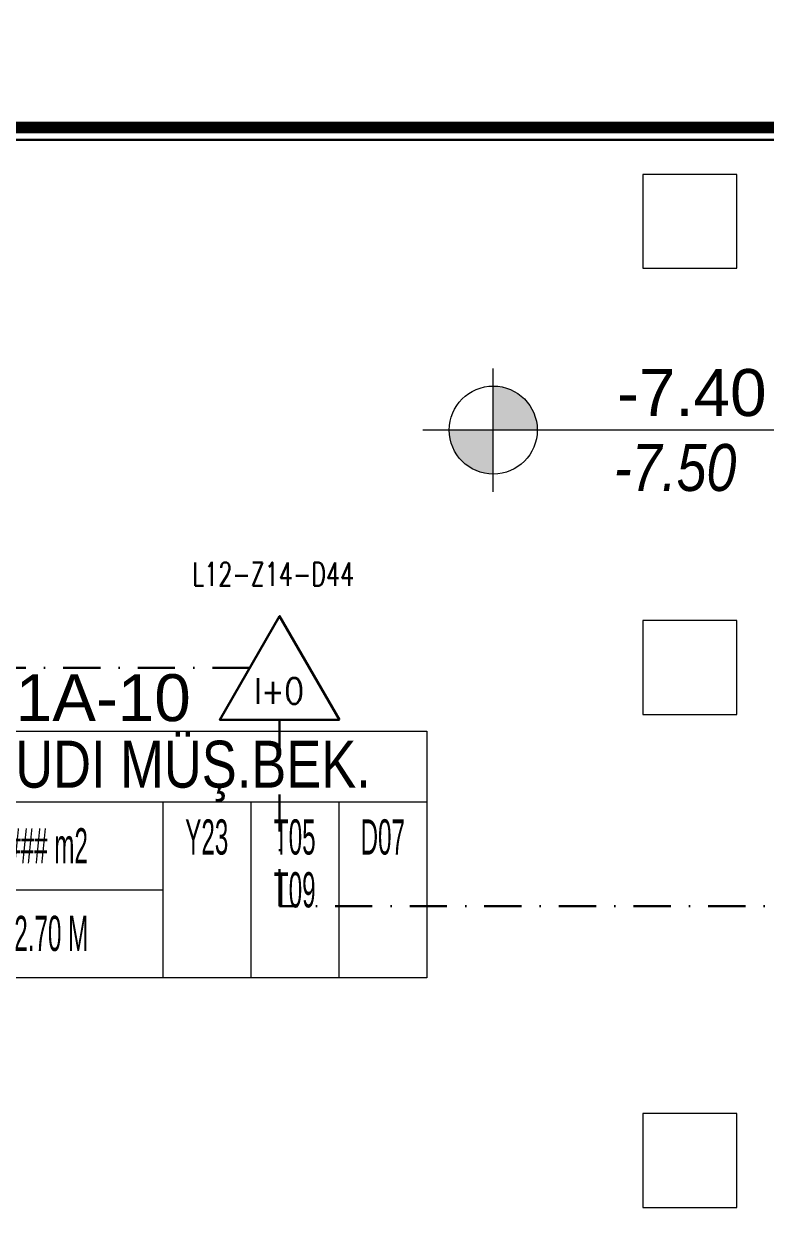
# Model space of a CAD drawing. Header units: metres. Extents: x -19121 to 152404, y -12107 to 29421.
# Drawn here: x 94013 to 94645, y 1585 to 2608 of the extents above; entities that cross this region are included whole.
import ezdxf
from ezdxf.enums import TextEntityAlignment as Align

# ---------------------------------------------------------------- set-up
doc = ezdxf.new("R2010")
doc.units = ezdxf.units.M
doc.header["$LTSCALE"] = 50
doc.header["$MEASUREMENT"] = 0
doc.linetypes.add('DASHDOT', pattern=[25.4, 12.7, -6.35, 0, -6.35])
doc.linetypes.add('DOT2', pattern=[0.125, 0, -0.125])
doc.layers.get('0').update_dxf_attribs({"color": 9, "lineweight": 9})
for name, color, linetype, lineweight in [('01', 9, 'Continuous', 9), ('20', 9, 'DOT2', 9), ('21', 9, 'Continuous', 9), ('21_mahal200', 9, 'Continuous', 9), ('E-DEDEKTÖR NUMARALARI', 20, 'Continuous', 30), ('E-KABLO', 7, 'Continuous', 30), ('E-KOMBİNE DEDEKTÖR (ISI+OPTİK DUMAN)', 7, 'Continuous', 30)]:
    doc.layers.add(name, color=color, linetype=linetype, lineweight=lineweight)
doc.styles.add('Arial', font='arial.ttf', dxfattribs={"height": 2.5})
doc.styles.add('E-YAZI', font='txttw.shx', dxfattribs={"height": 200})
doc.styles.add('MuuM_TEXT-ITALIC', font='ARIALNI.TTF')
doc.styles.add('MuuM_TEXT-STANDART', font='ARIALN.TTF')

# ---------------------------------------------------------------- blocks, each defined once
blk = doc.blocks.new('100_KOMBİNE DEDEKTÖR (ISI+OPTİK DUMAN) 085')
at = {"layer": 'E-KOMBİNE DEDEKTÖR (ISI+OPTİK DUMAN)', "color": 4}
blk.add_lwpolyline([(2.55, 0), (0, 4.416), (-2.55, 0)], close=True, dxfattribs=at)
at = {"layer": 'E-KOMBİNE DEDEKTÖR (ISI+OPTİK DUMAN)', "color": 3, "style": 'E-YAZI', "width": 0.8}
blk.add_text('I+O', height=1.1016, dxfattribs=at).set_placement((-0.018, 1.224), align=Align.MIDDLE)
blk = doc.blocks.new('p-kolon_80x80')
blk.add_lwpolyline([(-40, -40), (40, -40), (40, 40), (-40, 40)], close=True)
blk = doc.blocks.new('1.Bod.Ara.Sitatik Elk')
at = {"layer": '01'}
for p in [(10580, -6190), (10580, -6570), (10580, -6990)]:
    blk.add_blockref('p-kolon_80x80', p, dxfattribs=at)
blk = doc.blocks.new('0_roomno2')
blk.add_lwpolyline([(19.375, -10.5), (0, -10.5), (0, 0), (19.375, 0)], close=True)
for points in [[(0, -3), (19.375, -3)], [(8.125, -3), (8.125, -10.5)], [(11.875, -3), (11.875, -10.5)], [(15.625, -3), (15.625, -10.5)], [(0, -6.75), (8.125, -6.75)]]:
    blk.add_lwpolyline(points)
at = {"style": 'MuuM_TEXT-STANDART', "width": 0.6}
blk.add_text('H:', height=1.5, dxfattribs=at).set_placement((0.35, -8.608), align=Align.MIDDLE_LEFT)
at = {"style": 'Arial'}
blk.add_attdef('ODANO', (0, 1.17), '', height=2, dxfattribs=at)
blk.add_attdef('MEKANADI', text='', height=2, dxfattribs=at).set_placement((0.35, -3), align=Align.BOTTOM_LEFT)
at = {"style": 'MuuM_TEXT-STANDART', "width": 0.6}
for tag, p in [('YER01', (10, -4.5)), ('TAVAN01', (13.75, -4.5)), ('DUVAR01', (17.5, -4.5)), ('YER02', (10, -6.75)), ('TAVAN02', (13.75, -6.75)), ('DUVAR02', (17.5, -6.75)), ('YER03', (10, -9)), ('TAVAN03', (13.75, -9)), ('DUVAR03', (17.5, -9))]:
    blk.add_attdef(tag, text='', height=1.5, dxfattribs=at).set_placement(p, align=Align.MIDDLE_CENTER)
for tag, p in [('M2', (0.35, -4.875)), ('TEMIZTAVANYUKSEKLIGI', (1.8, -8.608))]:
    blk.add_attdef(tag, text='', height=1.5, dxfattribs=at).set_placement(p, align=Align.MIDDLE_LEFT)
blk = doc.blocks.new('0_elevationtarget-p-bk')
h = blk.add_hatch(color=250)
h.paths.add_polyline_path([(1.875, 0, 0.414214), (0, 1.875), (0, 0)])
h.paths.add_polyline_path([(0, 0), (-1.875, 0, 0.414214), (0, -1.875)])
blk.add_line((0, -2.625), (0, 2.625))
blk.add_lwpolyline([(12.453, 0), (-3, 0)])
blk.add_circle((0, 0), 1.875)
at = {"style": 'Arial'}
blk.add_attdef('BITMISKOT', text='', height=2, dxfattribs=at).set_placement((4.5, 0), align=Align.BOTTOM_LEFT)
at = {"style": 'MuuM_TEXT-ITALIC'}
blk.add_attdef('FINISHINGFLOORLEVEL', text='', height=2, dxfattribs=at).set_placement((4.5, -0.592), align=Align.TOP_LEFT)
blk = doc.blocks.new('1.Bod.Ara.Mimari Elk')
at = {"layer": '20', "ltscale": 2, "const_width": 10}
blk.add_lwpolyline([(8380, -5050), (8380, -8690), (12080, -8690), (12080, -6110), (9520, -6110), (9520, -5050)], close=True, dxfattribs=at)
at = {"layer": '01'}
blk.add_blockref('p-kolon_80x80', (10580, -6190), dxfattribs=at)
at = {"layer": '21', "xscale": 20, "yscale": 20, "zscale": 20}
blk.add_blockref('0_elevationtarget-p-bk', (10412.5, -6367.85), dxfattribs=at).add_auto_attribs({'BITMISKOT': ' -7.40', 'FINISHINGFLOORLEVEL': ' -7.50'})
at = {"layer": '21_mahal200'}
ref = blk.add_blockref('0_roomno2', (9968.33, -6624.45), dxfattribs=dict(at, xscale=20, yscale=20, zscale=20))
ref.add_attrib('ODANO', 'B1A-10', (9968.33, -6615.8), dxfattribs={"layer": '0', "height": 40, "style": 'Arial'})
ref.add_attrib('MEKANADI', 'AUDI MÜŞ.BEK.', dxfattribs={"layer": '0', "height": 40, "style": 'Arial', "width": 0.8}).set_placement((9975.33, -6684.45), align=Align.BOTTOM_LEFT)
ref.add_attrib('M2', '##### m2', dxfattribs={"layer": '0', "height": 30, "style": 'MuuM_TEXT-STANDART', "width": 0.6}).set_placement((9975.33, -6721.95), align=Align.MIDDLE_LEFT)
ref.add_attrib('TEMIZTAVANYUKSEKLIGI', '2.70 M', dxfattribs={"layer": '0', "height": 30, "style": 'MuuM_TEXT-STANDART', "width": 0.6}).set_placement((10004.33, -6796.61), align=Align.MIDDLE_LEFT)
ref.add_attrib('YER01', 'Y23', dxfattribs={"layer": '0', "height": 30, "style": 'MuuM_TEXT-STANDART', "width": 0.6}).set_placement((10168.33, -6714.45), align=Align.MIDDLE_CENTER)
ref.add_attrib('TAVAN01', 'T05', dxfattribs={"layer": '0', "height": 30, "style": 'MuuM_TEXT-STANDART', "width": 0.6}).set_placement((10243.33, -6714.45), align=Align.MIDDLE_CENTER)
ref.add_attrib('DUVAR01', 'D07', dxfattribs={"layer": '0', "height": 30, "style": 'MuuM_TEXT-STANDART', "width": 0.6}).set_placement((10318.33, -6714.45), align=Align.MIDDLE_CENTER)
ref.add_attrib('TAVAN02', 'T09', dxfattribs={"layer": '0', "height": 30, "style": 'MuuM_TEXT-STANDART', "width": 0.6}).set_placement((10243.33, -6759.45), align=Align.MIDDLE_CENTER)

msp = doc.modelspace()

# ---------------------------------------------------------------- linework, layer by layer
at = {"layer": 'E-KABLO', "color": 5, "linetype": 'Continuous', "ltscale": 0.05}
msp.add_line((95535.59, 2509.48), (93279.09, 2509.48), dxfattribs=at)
at = {"layer": 'E-KABLO', "color": 6, "linetype": 'DASHDOT', "ltscale": 0.05}
for p, q in [((94204.84, 2059.61), (93588.86, 2059.61)), ((94230.34, 2015.45), (94230.34, 1856.65)), ((95772.21, 1856.65), (94230.34, 1856.65))]:
    msp.add_line(p, q, dxfattribs=at)

# ---------------------------------------------------------------- block references
for name in ['1.Bod.Ara.Mimari Elk', '1.Bod.Ara.Sitatik Elk']:
    msp.add_blockref(name, (84000, 8630))
at = {"layer": 'E-KOMBİNE DEDEKTÖR (ISI+OPTİK DUMAN)', "xscale": 20, "yscale": 20, "zscale": 20}
msp.add_blockref('100_KOMBİNE DEDEKTÖR (ISI+OPTİK DUMAN) 085', (94230.34, 2015.45), dxfattribs=at)

# ---------------------------------------------------------------- texts
at = {"layer": 'E-DEDEKTÖR NUMARALARI', "style": 'E-YAZI', "width": 0.7}
msp.add_text('L12-Z14-D44', height=20, dxfattribs=at).set_placement((94155.93, 2129.46))

doc.saveas('drawing.dxf')
